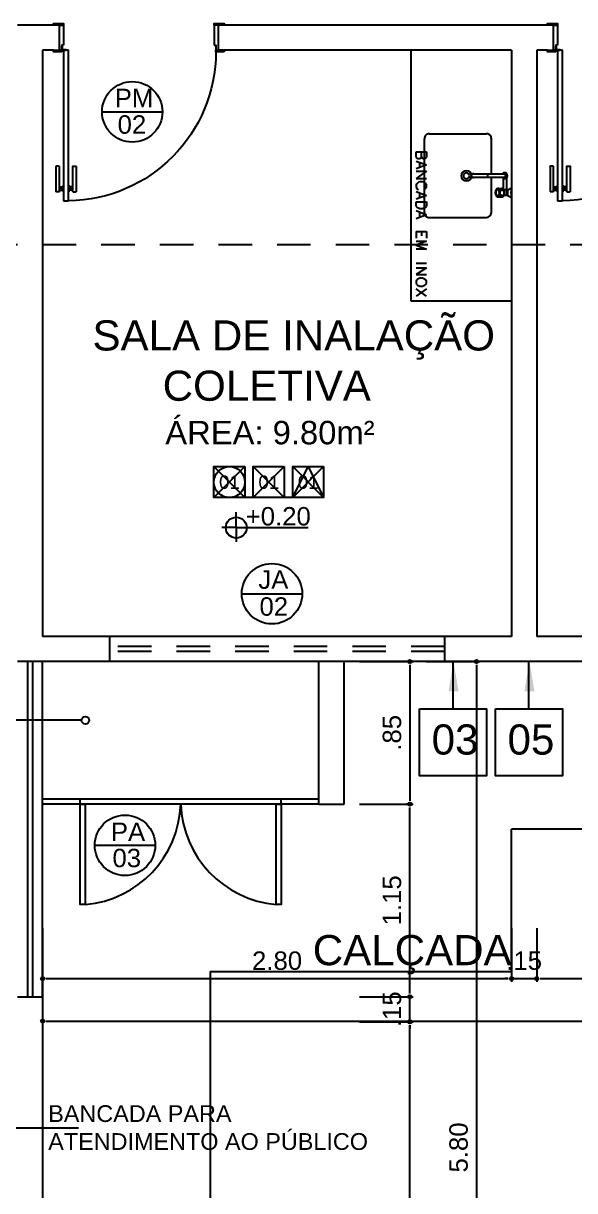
# Model space of a CAD drawing. Header units: millimetres. Extents: x 2125 to 3408, y 1171 to 1686.
# Drawn here: x 2428.97 to 2432.26, y 1522.27 to 1529.24 of the extents above; entities that cross this region are included whole.
import ezdxf
from ezdxf.enums import TextEntityAlignment as Align

# ---------------------------------------------------------------- set-up
doc = ezdxf.new("R2010")
doc.units = ezdxf.units.MM
doc.linetypes.add('CONTORNO_QUADRO_T', pattern=[0.35, 0.2, -0.15])
for name, color, linetype in [('APCOZ', 7, 'Continuous'), ('APCOZ-I', 251, 'Continuous'), ('at_Entity', 7, 'Continuous'), ('CALÇADA', 252, 'Continuous'), ('cotas', 7, 'Continuous'), ('ESQUADRIA', 3, 'Continuous'), ('ESQUADRIAS', 7, 'Continuous'), ('Esquadrias portas', 7, 'Continuous'), ('Esquadrias_Portas', 2, 'Continuous'), ('JANELA2', 1, 'Continuous'), ('LAYOUT', 7, 'Continuous'), ('Layout_Equipamentos', 7, 'Continuous'), ('linha de corte', 1, 'Continuous'), ('PAREDE', 4, 'Continuous'), ('TEXTO01', 7, 'Continuous'), ('TEXTO02', 3, 'Continuous'), ('TEXTO03', 2, 'Continuous'), ('TEXTO_ESP_FORRO', 62, 'Continuous'), ('TEXTO_ESP_PAREDES', 10, 'Continuous'), ('TEXTO_ESP_PISO', 150, 'Continuous')]:
    doc.layers.add(name, color=color, linetype=linetype)
doc.styles.add('ARIAL', font='sanss___.ttf')
doc.styles.add('ROMANS', font='arial.ttf')
doc.styles.get("Standard").update_dxf_attribs({"font": 'arial.ttf'})
doc.styles.add('TEXTO1', font='swissko.ttf', dxfattribs={"width": 0.6, "height": 0.1})
doc.dimstyles.new('ESCALA75', dxfattribs={"dimtxt": 0.11, "dimasz": 0.02, "dimexe": 0.02, "dimexo": 0.04, "dimgap": 0.05, "dimtad": 1, "dimzin": 4, "dimdsep": 46, "dimtxsty": 'ROMANS', "dimblk1": 'PPC', "dimblk2": 'PPC', "dimsah": 1, "dimcen": 0.02, "dimclrd": 7, "dimclre": 7, "dimclrt": 3, "dimazin": 1, "dimtfac": 1, "dimtix": 1, "dimtmove": 0, "dimatfit": 3, "dimldrblk": 'PPC', "dimfxl": 0, "dimtolj": 1, "dimtzin": 12, "dimarcsym": 0})

# ---------------------------------------------------------------- blocks, each defined once
blk = doc.blocks.new('P90_02')
at = {"layer": 'ESQUADRIAS', "color": 3, "linetype": 'Continuous'}
for p, q in [((-0.02, 0.7698), (-0.02, 0.9215)), ((0, 0.9215), (0, 0.7698)), ((0.023, 0.88), (0.023, 0.92)), ((0.057, 0.88), (0.057, 0.92)), ((0.08, 0.9215), (0.08, 0.7698)), ((0.1, 0.7698), (0.1, 0.9215)), ((-0.0035, 0.7668), (-0.0175, 0.7668)), ((0.0835, 0.7668), (0.0975, 0.7668))]:
    blk.add_line(p, q, dxfattribs=at)
at = {"layer": 'ESQUADRIAS', "color": 3}
for p, q in [((0, 0.9215), (-0.02, 0.9215)), ((0, 0.91), (0.023, 0.91)), ((0.023, 0.92), (0.025, 0.92)), ((0.057, 0.92), (0.055, 0.92)), ((0.08, 0.91), (0.057, 0.91)), ((0.08, 0.9215), (0.1, 0.9215)), ((0, 0.9), (0.023, 0.9)), ((0, 0.89), (0.023, 0.89)), ((0.023, 0.88), (0.025, 0.88)), ((0.057, 0.88), (0.055, 0.88)), ((0.08, 0.9), (0.057, 0.9)), ((0.08, 0.89), (0.057, 0.89))]:
    blk.add_line(p, q, dxfattribs=at)
at = {"layer": 'ESQUADRIAS', "color": 2}
for p, q in [((0.025, 0.075), (0.025, 0.975)), ((0.025, 0.975), (0.055, 0.975)), ((0.055, 0.975), (0.055, 0.075)), ((0.055, 0.075), (0.025, 0.075))]:
    blk.add_line(p, q, dxfattribs=at)
at = {"layer": 'ESQUADRIAS'}
for p, q in [((0.0315, 0.0735), (0.0285, 0.0735)), ((0.0165, 0.0585), (0.0165, 0.0615))]:
    blk.add_line(p, q, dxfattribs=at)
at = {"layer": 'ESQUADRIAS', "color": 3}
for points in [[(0.015, 0.085), (-0.035, 0.085), (-0.035, 0.075), (0.015, 0.075)], [(0.985, 0.085), (0.935, 0.085), (0.935, 0.075), (0.985, 0.075)], [(0.025, -0.075), (0, -0.075), (-0.035, -0.075), (-0.035, -0.085), (0.025, -0.085)], [(0.985, -0.075), (0.925, -0.075), (0.925, -0.085), (0.985, -0.085)]]:
    blk.add_lwpolyline(points, close=True, dxfattribs=at)
at = {"layer": 'ESQUADRIAS', "color": 2}
for points in [[(0.025, 0.045), (0.015, 0.045), (0.015, 0.075), (0, 0.075), (0, -0.075), (0.025, -0.075)], [(0.925, 0.045), (0.935, 0.045), (0.935, 0.075), (0.95, 0.075), (0.95, -0.075), (0.925, -0.075)]]:
    blk.add_lwpolyline(points, close=True, dxfattribs=at)
at = {"layer": 'ESQUADRIAS', "color": 1}
for points in [[(0.016, 0.0705, -0.236068), (0.015, 0.0725), (0.015, 0.07), (0.015, 0.05), (0.016, 0.05)], [(0.0195, 0.074, 0.236068), (0.0175, 0.075), (0.02, 0.075), (0.04, 0.075), (0.04, 0.074)]]:
    blk.add_lwpolyline(points, format="xyb", close=True, dxfattribs=at)
at = {"layer": 'ESQUADRIAS'}
for points in [[(0.0275, 0.0727), (0.0285, 0.0735), (0.0285, 0.074)], [(0.0304, 0.0727), (0.0304, 0.0725), (0.0325, 0.0725), (0.0325, 0.0727), (0.0275, 0.0727), (0.0275, 0.0725), (0.0296, 0.0725), (0.0296, 0.0727)], [(0.0325, 0.0727), (0.0315, 0.0735), (0.0315, 0.074)], [(0.0173, 0.0625), (0.0165, 0.0615), (0.016, 0.0615)], [(0.0173, 0.0575), (0.0165, 0.0585), (0.016, 0.0585)], [(0.0173, 0.0596), (0.0175, 0.0596), (0.0175, 0.0575), (0.0173, 0.0575), (0.0173, 0.0625), (0.0175, 0.0625), (0.0175, 0.0604), (0.0173, 0.0604)]]:
    blk.add_lwpolyline(points, dxfattribs=at)
at = {"layer": 'ESQUADRIAS', "color": 1}
blk.add_circle((0.0175, 0.0725), 0.0025, dxfattribs=at)
at = {"layer": 'ESQUADRIAS'}
blk.add_arc((0.0429, 0.083), 0.8921, 0.12949, 89.22311, dxfattribs=at)
at = {"layer": 'ESQUADRIAS', "color": 3, "linetype": 'Continuous'}
for centre, start, end in [((-0.017, 0.7698), 180, 260.53768), ((-0.003, 0.7698), 260.53768, 360), ((0.083, 0.7698), 180, 279.46232), ((0.097, 0.7698), 279.46232, 0)]:
    blk.add_arc(centre, 0.003, start, end, dxfattribs=at)
blk = doc.blocks.new('PPC')
at = {"color": 2}
blk.add_circle((0, 0), 0.5, dxfattribs=at)
blk = doc.blocks.new('*D87')
at = {"layer": 'cotas', "color": 7, "lineweight": -2, "transparency": 16777216}
for p, q in [((2429.0837, 1523.8392), (2429.0837, 1523.5192)), ((2431.8837, 1523.8392), (2431.8837, 1523.5192)), ((2429.1037, 1523.5392), (2431.8637, 1523.5392))]:
    blk.add_line(p, q, dxfattribs=at)
at = {"layer": 'DEFPOINTS', "color": 0, "transparency": 16777216}
for p in [(2429.0837, 1524.3421), (2431.8837, 1524.3421), (2431.8837, 1523.5392)]:
    blk.add_point(p, dxfattribs=at)
at = {"layer": 'cotas', "color": 7, "lineweight": -2, "transparency": 16777216, "xscale": 0.02, "yscale": 0.02, "zscale": 0.02, "rotation": 180}
blk.add_blockref('PPC', (2429.0837, 1523.5392), dxfattribs=at)
at = {"layer": 'cotas', "color": 7, "lineweight": -2, "transparency": 16777216, "xscale": 0.02, "yscale": 0.02, "zscale": 0.02}
blk.add_blockref('PPC', (2431.8837, 1523.5392), dxfattribs=at)
at = {"layer": 'cotas', "color": 3, "transparency": 16777216, "insert": (2430.4837, 1523.6454), "char_height": 0.11, "attachment_point": 5, "style": 'ROMANS'}
blk.add_mtext('\\A1;2.80', dxfattribs=at)
blk = doc.blocks.new('*D88')
at = {"layer": 'cotas', "color": 7, "lineweight": -2, "transparency": 16777216}
for p, q in [((2431.8837, 1523.8392), (2431.8837, 1523.5192)), ((2432.0337, 1523.8392), (2432.0337, 1523.5192)), ((2431.8637, 1523.5392), (2431.8437, 1523.5392)), ((2431.8837, 1523.5392), (2432.0337, 1523.5392)), ((2432.0537, 1523.5392), (2432.0737, 1523.5392))]:
    blk.add_line(p, q, dxfattribs=at)
at = {"layer": 'DEFPOINTS', "color": 0, "transparency": 16777216}
for p in [(2431.8837, 1524.3421), (2432.0337, 1524.3421), (2432.0337, 1523.5392)]:
    blk.add_point(p, dxfattribs=at)
at = {"layer": 'cotas', "color": 7, "lineweight": -2, "transparency": 16777216, "xscale": 0.02, "yscale": 0.02, "zscale": 0.02}
blk.add_blockref('PPC', (2431.8837, 1523.5392), dxfattribs=at)
at = {"layer": 'cotas', "color": 7, "lineweight": -2, "transparency": 16777216, "xscale": 0.02, "yscale": 0.02, "zscale": 0.02, "rotation": 180}
blk.add_blockref('PPC', (2432.0337, 1523.5392), dxfattribs=at)
at = {"layer": 'cotas', "color": 3, "transparency": 16777216, "insert": (2431.9587, 1523.6454), "char_height": 0.11, "attachment_point": 5, "style": 'ROMANS'}
blk.add_mtext('\\A1;.15', dxfattribs=at)
blk = doc.blocks.new('*D92')
at = {"layer": 'cotas', "color": 7, "lineweight": -2, "transparency": 16777216}
for p, q in [((2429.0837, 1523.5856), (2429.0837, 1523.2656)), ((2439.2337, 1523.5856), (2439.2337, 1523.2656)), ((2429.1037, 1523.2856), (2439.2137, 1523.2856))]:
    blk.add_line(p, q, dxfattribs=at)
at = {"layer": 'DEFPOINTS', "color": 0, "transparency": 16777216}
for p in [(2429.0837, 1524.1921), (2439.2337, 1524.1921), (2439.2337, 1523.2856)]:
    blk.add_point(p, dxfattribs=at)
at = {"layer": 'cotas', "color": 7, "lineweight": -2, "transparency": 16777216, "xscale": 0.02, "yscale": 0.02, "zscale": 0.02, "rotation": 180}
blk.add_blockref('PPC', (2429.0837, 1523.2856), dxfattribs=at)
at = {"layer": 'cotas', "color": 7, "lineweight": -2, "transparency": 16777216, "xscale": 0.02, "yscale": 0.02, "zscale": 0.02}
blk.add_blockref('PPC', (2439.2337, 1523.2856), dxfattribs=at)
at = {"layer": 'cotas', "color": 3, "transparency": 16777216, "insert": (2434.1587, 1523.3917), "char_height": 0.11, "attachment_point": 5, "style": 'ROMANS'}
blk.add_mtext('\\A1;10.15', dxfattribs=at)
blk = doc.blocks.new('*D94')
at = {"layer": 'cotas', "color": 7, "lineweight": -2, "transparency": 16777216}
for p, q in [((2431.3742, 1525.431), (2431.6942, 1525.431)), ((2431.6742, 1525.411), (2431.6742, 1519.651)), ((2431.3742, 1519.631), (2431.6942, 1519.631))]:
    blk.add_line(p, q, dxfattribs=at)
at = {"layer": 'DEFPOINTS', "color": 0, "transparency": 16777216}
for p in [(2430.5379, 1525.431), (2430.5379, 1519.631), (2431.6742, 1519.631)]:
    blk.add_point(p, dxfattribs=at)
at = {"layer": 'cotas', "color": 7, "lineweight": -2, "transparency": 16777216, "xscale": 0.02, "yscale": 0.02, "zscale": 0.02}
for p, rotation in [((2431.6742, 1525.431), 90), ((2431.6742, 1519.631), 270)]:
    blk.add_blockref('PPC', p, dxfattribs=dict(at, rotation=rotation))
at = {"layer": 'cotas', "color": 3, "transparency": 16777216, "insert": (2431.568, 1522.531), "char_height": 0.11, "attachment_point": 5, "rotation": 90, "style": 'ROMANS'}
blk.add_mtext('\\A1;5.80', dxfattribs=at)
blk = doc.blocks.new('*D95')
at = {"layer": 'cotas', "color": 7, "lineweight": -2, "transparency": 16777216}
for p, q in [((2432.0337, 1523.8392), (2432.0337, 1523.5192)), ((2434.6337, 1523.8392), (2434.6337, 1523.5192)), ((2432.0537, 1523.5392), (2434.6137, 1523.5392))]:
    blk.add_line(p, q, dxfattribs=at)
at = {"layer": 'DEFPOINTS', "color": 0, "transparency": 16777216}
for p in [(2434.6337, 1525.2421), (2432.0337, 1524.3421), (2434.6337, 1523.5392)]:
    blk.add_point(p, dxfattribs=at)
at = {"layer": 'cotas', "color": 7, "lineweight": -2, "transparency": 16777216, "xscale": 0.02, "yscale": 0.02, "zscale": 0.02, "rotation": 180}
blk.add_blockref('PPC', (2432.0337, 1523.5392), dxfattribs=at)
at = {"layer": 'cotas', "color": 7, "lineweight": -2, "transparency": 16777216, "xscale": 0.02, "yscale": 0.02, "zscale": 0.02}
blk.add_blockref('PPC', (2434.6337, 1523.5392), dxfattribs=at)
at = {"layer": 'cotas', "color": 3, "transparency": 16777216, "insert": (2433.3337, 1523.6454), "char_height": 0.11, "attachment_point": 5, "style": 'ROMANS'}
blk.add_mtext('\\A1;2.60', dxfattribs=at)
blk = doc.blocks.new('new block17')
at = {"layer": 'APCOZ'}
for p, q in [((0.5441, 0.7589), (0.3731, 0.7589)), ((0.5441, 0.7389), (0.3731, 0.7389)), ((0.5481, 0.7348), (0.5481, 0.6701)), ((0.5681, 0.7348), (0.5681, 0.665)), ((0.5191, 0.6724), (0.5407, 0.6724)), ((0.5773, 0.6298), (0.5532, 0.6298)), ((0.5773, 0.665), (0.5681, 0.665)), ((0.5773, 0.665), (0.5989, 0.6758)), ((0.5773, 0.6298), (0.5989, 0.619)), ((0.5191, 0.6224), (0.5407, 0.6224))]:
    blk.add_line(p, q, dxfattribs=at)
at = {"layer": 'APCOZ', "linetype": 'Continuous'}
for points in [[(0.5186, 0.6724, 0), (0.5154, 0.6719, 0), (0.5124, 0.6705, 0), (0.5095, 0.6684, 0), (0.507, 0.6656, 0), (0.5049, 0.6623, 0), (0.5032, 0.6584, 0), (0.5021, 0.6541, 0), (0.5015, 0.6497, 0), (0.5015, 0.6451, 0), (0.5021, 0.6407, 0), (0.5032, 0.6364, 0), (0.5049, 0.6326, 0), (0.507, 0.6292, 0), (0.5095, 0.6264, 0), (0.5124, 0.6243, 0), (0.5154, 0.6229, 0), (0.5186, 0.6224, 0)], [(0.5481, 0.6701, 0), (0.5467, 0.6709, 0), (0.5452, 0.6716, 0), (0.5437, 0.672, 0), (0.5422, 0.6723, 0), (0.5407, 0.6724, 0)], [(0.5407, 0.6224, 0), (0.5434, 0.6227, 0), (0.5462, 0.6236, 0), (0.5487, 0.6252, 0), (0.5511, 0.6272, 0), (0.5532, 0.6298, 0)]]:
    blk.add_polyline3d(points, dxfattribs=at)
at = {"layer": 'APCOZ'}
for centre, radius, start, end in [((0.3681, 0.7489), 0.0112, 63.72082, 296.27918), ((0.5581, 0.7489), 0.0173, 125.4187, 144.58128), ((0.5581, 0.7489), 0.0173, 215.41872, 234.5813), ((0.5581, 0.7489), 0.0173, 54.5813, 125.4187), ((0.5581, 0.7489), 0.0173, 305.4187, 54.5813)]:
    blk.add_arc(centre, radius, start, end, dxfattribs=at)
at = {"layer": 'APCOZ-I'}
for p, q in [((0.3731, 0.7589), (0.3681, 0.7589)), ((0.3731, 0.7389), (0.3681, 0.7389)), ((0.5617, 0.7589), (0.5441, 0.7589)), ((0.5617, 0.7389), (0.5441, 0.7389)), ((0.5328, 0.6631), (0.5542, 0.6631)), ((0.5328, 0.6318), (0.5542, 0.6318)), ((0.5681, 0.665), (0.5532, 0.665)), ((0.5773, 0.6298), (0.5773, 0.665))]:
    blk.add_line(p, q, dxfattribs=at)
at = {"layer": 'APCOZ-I', "linetype": 'Continuous'}
for points in [[(0.5155, 0.6279, 0), (0.5176, 0.6283, 0), (0.5197, 0.6295, 0), (0.5216, 0.6314, 0), (0.5232, 0.634, 0), (0.5245, 0.6371, 0), (0.5255, 0.6406, 0), (0.526, 0.6445, 0), (0.5261, 0.6484, 0), (0.5258, 0.6523, 0), (0.5251, 0.656, 0), (0.5239, 0.6593, 0), (0.5224, 0.6622, 0), (0.5207, 0.6644, 0), (0.5187, 0.666, 0), (0.5165, 0.6668, 0), (0.5144, 0.6668, 0), (0.5123, 0.666, 0), (0.5103, 0.6644, 0), (0.5085, 0.6622, 0), (0.507, 0.6593, 0), (0.5059, 0.656, 0), (0.5051, 0.6523, 0), (0.5048, 0.6484, 0), (0.5049, 0.6445, 0), (0.5054, 0.6406, 0), (0.5064, 0.6371, 0), (0.5077, 0.634, 0), (0.5094, 0.6314, 0), (0.5113, 0.6295, 0), (0.5133, 0.6283, 0), (0.5155, 0.6279, 0)], [(0.5186, 0.6224, 0), (0.5217, 0.6227, 0), (0.5246, 0.6237, 0), (0.5274, 0.6254, 0), (0.53, 0.6278, 0), (0.5322, 0.6308, 0)], [(0.5322, 0.664, 0), (0.5301, 0.6669, 0), (0.5276, 0.6693, 0), (0.5249, 0.671, 0), (0.522, 0.6721, 0), (0.5191, 0.6724, 0)], [(0.5532, 0.665, 0), (0.5523, 0.6662, 0), (0.5513, 0.6673, 0), (0.5503, 0.6684, 0), (0.5492, 0.6693, 0), (0.5481, 0.6701, 0)], [(0.554, 0.6638, 0), (0.5538, 0.6641, 0), (0.5537, 0.6643, 0), (0.5535, 0.6645, 0), (0.5534, 0.6648, 0), (0.5532, 0.665, 0)], [(0.5532, 0.6298, 0), (0.5534, 0.63, 0), (0.5535, 0.6303, 0), (0.5537, 0.6305, 0), (0.5538, 0.6307, 0), (0.554, 0.631, 0)]]:
    blk.add_polyline3d(points, dxfattribs=at)
at = {"layer": 'APCOZ-I'}
for centre, radius, start, end in [((0.3681, 0.7489), 0.01, 90, 270), ((0.4346, 0.7489), 0.0233, 334.55551, 25.44449), ((0.5581, 0.7489), 0.0173, 234.5813, 305.4187), ((0.5581, 0.7489), 0.0126, 232.25181, 127.74819), ((0.5407, 0.7489), 0.0233, 334.55551, 25.44449), ((0.5624, 0.6474), 0.0335, 153.97489, 206.02511), ((0.5305, 0.663), 0.002, 333.97489, 32.15591), ((0.5305, 0.6318), 0.002, 327.84409, 26.02511), ((0.607, 0.6474), 0.0549, 164.31395, 195.68605), ((0.5523, 0.6628), 0.002, 344.31395, 31.56748), ((0.5523, 0.632), 0.002, 328.43251, 15.68606), ((0.6483, 0.6474), 0.0816, 167.53823, 192.46177), ((0.874, 0.6474), 0.2786, 174.37523, 185.62477)]:
    blk.add_arc(centre, radius, start, end, dxfattribs=at)
at = {"layer": 'at_Entity', "color": 0}
for p, q in [((0, 0), (0, 1.4982)), ((0.1079, 0.9988), (0.4486, 0.9988)), ((0.0783, 0.529), (0.0783, 0.9692)), ((0.4782, 0.7589), (0.4782, 0.9692)), ((0.0289, 0.8639), (0.0289, 0.8914)), ((0.0289, 0.8914), (0.0902, 0.8914)), ((0.031, 0.8555), (0.0289, 0.8639)), ((0.0289, 0.8364), (0.0902, 0.8131)), ((0.0352, 0.8512), (0.031, 0.8555)), ((0.0394, 0.8491), (0.0352, 0.8512)), ((0.05, 0.8491), (0.0394, 0.8491)), ((0.0542, 0.8512), (0.05, 0.8491)), ((0.0585, 0.8555), (0.0542, 0.8512)), ((0.0606, 0.8639), (0.0585, 0.8555)), ((0.0606, 0.8639), (0.0606, 0.8914)), ((0.0648, 0.8555), (0.0606, 0.8639)), ((0.0669, 0.8512), (0.0648, 0.8555)), ((0.0733, 0.8491), (0.0669, 0.8512)), ((0.0796, 0.8491), (0.0733, 0.8491)), ((0.0839, 0.8512), (0.0796, 0.8491)), ((0.0881, 0.8555), (0.0839, 0.8512)), ((0.0902, 0.8639), (0.0881, 0.8555)), ((0.0902, 0.8914), (0.0902, 0.8639)), ((0.0902, 0.8131), (0.0289, 0.7899)), ((0.0289, 0.775), (0.0902, 0.775)), ((0.0902, 0.775), (0.0289, 0.7327)), ((0.05, 0.8279), (0.05, 0.7983)), ((0.0289, 0.7327), (0.0902, 0.7327)), ((0.031, 0.701), (0.0289, 0.6946)), ((0.0373, 0.7052), (0.031, 0.701)), ((0.0437, 0.7094), (0.0373, 0.7052)), ((0.0521, 0.7116), (0.0437, 0.7094)), ((0.0669, 0.7116), (0.0521, 0.7116)), ((0.0754, 0.7094), (0.0669, 0.7116)), ((0.0818, 0.7052), (0.0754, 0.7094)), ((0.0881, 0.701), (0.0818, 0.7052)), ((0.0902, 0.6946), (0.0881, 0.701)), ((0.4782, 0.529), (0.4782, 0.7389)), ((0.0289, 0.6946), (0.0289, 0.6819)), ((0.0289, 0.6819), (0.031, 0.6756)), ((0.0289, 0.6544), (0.0902, 0.6311)), ((0.0902, 0.6311), (0.0289, 0.6079)), ((0.031, 0.6756), (0.0373, 0.6692)), ((0.0373, 0.6692), (0.0437, 0.6671)), ((0.05, 0.646), (0.05, 0.6163)), ((0.0754, 0.6671), (0.0818, 0.6692)), ((0.0818, 0.6692), (0.0881, 0.6756)), ((0.0881, 0.6756), (0.0902, 0.6819)), ((0.0902, 0.6819), (0.0902, 0.6946)), ((0.0289, 0.5931), (0.0902, 0.5931)), ((0.0289, 0.5719), (0.0289, 0.5931)), ((0.031, 0.5634), (0.0289, 0.5719)), ((0.0373, 0.5571), (0.031, 0.5634)), ((0.0881, 0.5634), (0.0818, 0.5571)), ((0.0902, 0.5719), (0.0881, 0.5634)), ((0.0902, 0.5931), (0.0902, 0.5719)), ((0.0289, 0.5402), (0.0902, 0.5148)), ((0.0902, 0.5148), (0.0289, 0.4915)), ((0.0437, 0.555), (0.0373, 0.5571)), ((0.0521, 0.5507), (0.0437, 0.555)), ((0.05, 0.5296), (0.05, 0.5)), ((0.0669, 0.5507), (0.0521, 0.5507)), ((0.0754, 0.555), (0.0669, 0.5507)), ((0.0818, 0.5571), (0.0754, 0.555)), ((0.1079, 0.4994), (0.4486, 0.4994)), ((0.0289, 0.4153), (0.0902, 0.4153)), ((0.0289, 0.4153), (0.0289, 0.3751)), ((0.0289, 0.3582), (0.0902, 0.3582)), ((0.0902, 0.3582), (0.0289, 0.3349)), ((0.0606, 0.4153), (0.0606, 0.3899)), ((0.0902, 0.4153), (0.0902, 0.3751)), ((0.0289, 0.3349), (0.0902, 0.3095)), ((0.0902, 0.3095), (0.0289, 0.3095)), ((0.0902, 0.2249), (0.0289, 0.2249)), ((0.0289, 0.1995), (0.0902, 0.1995)), ((0.0902, 0.1995), (0.0289, 0.1593)), ((0.0289, 0.1593), (0.0902, 0.1593)), ((0.031, 0.1254), (0.0289, 0.1191)), ((0.0289, 0.1191), (0.0289, 0.1085)), ((0.0289, 0.1085), (0.031, 0.1021)), ((0.0902, 0.0725), (0.0289, 0.0302)), ((0.0902, 0.0302), (0.0289, 0.0725)), ((0.0373, 0.1318), (0.031, 0.1254)), ((0.031, 0.1021), (0.0373, 0.0958)), ((0.0437, 0.1339), (0.0373, 0.1318)), ((0.0373, 0.0958), (0.0437, 0.0937)), ((0.0521, 0.1381), (0.0437, 0.1339)), ((0.0437, 0.0937), (0.0521, 0.0894)), ((0.0669, 0.1381), (0.0521, 0.1381)), ((0.0521, 0.0894), (0.0669, 0.0894)), ((0.0754, 0.1339), (0.0669, 0.1381)), ((0.0669, 0.0894), (0.0754, 0.0937)), ((0.0818, 0.1318), (0.0754, 0.1339)), ((0.0754, 0.0937), (0.0818, 0.0958)), ((0.0881, 0.1254), (0.0818, 0.1318)), ((0.0818, 0.0958), (0.0881, 0.1021)), ((0.0902, 0.1191), (0.0881, 0.1254)), ((0.0881, 0.1021), (0.0902, 0.1085)), ((0.0902, 0.1085), (0.0902, 0.1191)), ((0.5989, 0), (0, 0))]:
    blk.add_line(p, q, dxfattribs=at)
for centre, radius, start, end in [((0.1072, 0.9699), 0.0289, 88.51608, 181.48392), ((0.451, 0.9716), 0.0273, 354.97241, 95.02759), ((0.3291, 0.748), 0.0307, 90, 180), ((0.3291, 0.748), 0.0307, 360, 90), ((0.3291, 0.748), 0.0307, 180, 270), ((0.3291, 0.748), 0.018, 90, 180), ((0.3291, 0.748), 0.018, 180, 270), ((0.3291, 0.748), 0.018, 360, 90), ((0.3291, 0.748), 0.018, 270, 0), ((0.3291, 0.748), 0.0307, 270, 0), ((0.1072, 0.5283), 0.0289, 178.51591, 271.48409), ((0.4476, 0.5301), 0.0307, 270, 0)]:
    blk.add_arc(centre, radius, start, end, dxfattribs=at)
blk = doc.blocks.new('Esp_Pis_Par_For_Esc100')
at = {"layer": 'DEFPOINTS'}
for p, q in [((0, 0.37), (0.37, 0)), ((0.37, 0.37), (0, 0)), ((0.47, 0.37), (0.84, 0)), ((0.84, 0.37), (0.47, 0)), ((0.94, 0.37), (1.31, 0)), ((1.31, 0.37), (0.94, 0)), ((0.47, 0), (0.37, 0)), ((0.94, 0), (0.84, 0))]:
    blk.add_line(p, q, dxfattribs=at)
for points in [[(0.37, 0.37), (0.37, 0), (0, 0), (0, 0.37)], [(1.31, 0.37), (1.31, 0), (0.94, 0), (0.94, 0.37)]]:
    blk.add_lwpolyline(points, close=True, dxfattribs=at)
at = {"layer": 'TEXTO_ESP_FORRO'}
blk.add_lwpolyline([(0.94, 0), (1.125, 0.37), (1.31, 0)], close=True, dxfattribs=at)
at = {"layer": 'TEXTO_ESP_PAREDES'}
blk.add_lwpolyline([(0.84, 0.37), (0.84, 0), (0.47, 0), (0.47, 0.37)], close=True, dxfattribs=at)
at = {"layer": 'TEXTO_ESP_PISO'}
blk.add_circle((0.185, 0.185), 0.185, dxfattribs=at)
at = {"layer": 'TEXTO_ESP_FORRO', "color": 3, "linetype": 'ByBlock', "style": 'ARIAL', "text_generation_flag": 6}
blk.add_attdef('FOR', text='', height=0.16, rotation=180, dxfattribs=at).set_placement((1.125, 0.185), align=Align.MIDDLE_CENTER)
at = {"layer": 'TEXTO_ESP_PAREDES', "color": 3, "linetype": 'ByBlock', "ltscale": 0.0001, "style": 'ARIAL', "text_generation_flag": 6}
blk.add_attdef('PAR', text='', height=0.16, rotation=180, dxfattribs=at).set_placement((0.655, 0.185), align=Align.MIDDLE_CENTER)
at = {"layer": 'TEXTO_ESP_PISO', "color": 3, "linetype": 'ByBlock', "style": 'ARIAL', "text_generation_flag": 6}
blk.add_attdef('PIS', text='', height=0.16, rotation=180, dxfattribs=at).set_placement((0.185, 0.185), align=Align.MIDDLE_CENTER)
blk = doc.blocks.new('*D270')
at = {"layer": 'cotas', "color": 7, "lineweight": -2, "transparency": 16777216}
for p, q in [((2430.9763, 1525.431), (2431.2963, 1525.431)), ((2431.2763, 1525.411), (2431.2763, 1524.601)), ((2430.9763, 1524.581), (2431.2963, 1524.581))]:
    blk.add_line(p, q, dxfattribs=at)
at = {"layer": 'DEFPOINTS', "color": 0, "transparency": 16777216}
for p in [(2430.8837, 1525.431), (2430.8837, 1524.581), (2431.2763, 1524.581)]:
    blk.add_point(p, dxfattribs=at)
at = {"layer": 'cotas', "color": 7, "lineweight": -2, "transparency": 16777216, "xscale": 0.02, "yscale": 0.02, "zscale": 0.02}
for p, rotation in [((2431.2763, 1525.431), 90), ((2431.2763, 1524.581), 270)]:
    blk.add_blockref('PPC', p, dxfattribs=dict(at, rotation=rotation))
at = {"layer": 'cotas', "color": 3, "transparency": 16777216, "insert": (2431.1702, 1525.006), "char_height": 0.11, "attachment_point": 5, "rotation": 90, "style": 'ROMANS'}
blk.add_mtext('\\A1;.85', dxfattribs=at)
blk = doc.blocks.new('*D271')
at = {"layer": 'cotas', "color": 7, "lineweight": -2, "transparency": 16777216}
for p, q in [((2430.9763, 1523.281), (2431.2963, 1523.281)), ((2431.2763, 1519.801), (2431.2763, 1523.261)), ((2430.9763, 1519.781), (2431.2963, 1519.781))]:
    blk.add_line(p, q, dxfattribs=at)
at = {"layer": 'DEFPOINTS', "color": 0, "transparency": 16777216}
for p in [(2427.5837, 1523.281), (2431.2763, 1523.281), (2428.9337, 1519.781)]:
    blk.add_point(p, dxfattribs=at)
at = {"layer": 'cotas', "color": 7, "lineweight": -2, "transparency": 16777216, "xscale": 0.02, "yscale": 0.02, "zscale": 0.02}
for p, rotation in [((2431.2763, 1523.281), 90), ((2431.2763, 1519.781), 270)]:
    blk.add_blockref('PPC', p, dxfattribs=dict(at, rotation=rotation))
at = {"layer": 'cotas', "color": 3, "transparency": 16777216, "insert": (2431.1701, 1521.531), "char_height": 0.11, "attachment_point": 5, "rotation": 90, "style": 'ROMANS'}
blk.add_mtext('\\A1;3.50', dxfattribs=at)
blk = doc.blocks.new('*D272')
at = {"layer": 'cotas', "color": 7, "lineweight": -2, "transparency": 16777216}
for p, q in [((2430.9763, 1523.431), (2431.2963, 1523.431)), ((2431.2763, 1523.451), (2431.2763, 1523.471)), ((2431.2763, 1523.281), (2431.2763, 1523.431)), ((2430.9763, 1523.281), (2431.2963, 1523.281)), ((2431.2763, 1523.261), (2431.2763, 1523.241))]:
    blk.add_line(p, q, dxfattribs=at)
at = {"layer": 'DEFPOINTS', "color": 0, "transparency": 16777216}
for p in [(2427.7337, 1523.431), (2431.2763, 1523.431), (2427.5837, 1523.281)]:
    blk.add_point(p, dxfattribs=at)
at = {"layer": 'cotas', "color": 7, "lineweight": -2, "transparency": 16777216, "xscale": 0.02, "yscale": 0.02, "zscale": 0.02}
for p, rotation in [((2431.2763, 1523.431), 270), ((2431.2763, 1523.281), 90)]:
    blk.add_blockref('PPC', p, dxfattribs=dict(at, rotation=rotation))
at = {"layer": 'cotas', "color": 3, "transparency": 16777216, "insert": (2431.1702, 1523.356), "char_height": 0.11, "attachment_point": 5, "rotation": 90, "style": 'ROMANS'}
blk.add_mtext('\\A1;.15', dxfattribs=at)
blk = doc.blocks.new('*D122')
at = {"layer": 'cotas', "color": 7, "lineweight": -2, "transparency": 16777216}
for p, q in [((2431.2763, 1524.581), (2431.2563, 1524.581)), ((2431.2763, 1523.451), (2431.2763, 1524.561)), ((2430.9763, 1523.431), (2431.2963, 1523.431))]:
    blk.add_line(p, q, dxfattribs=at)
at = {"layer": 'DEFPOINTS', "color": 0, "transparency": 16777216}
for p in [(2431.2763, 1524.581), (2431.2763, 1524.581), (2427.7337, 1523.431)]:
    blk.add_point(p, dxfattribs=at)
at = {"layer": 'cotas', "color": 7, "lineweight": -2, "transparency": 16777216, "xscale": 0.02, "yscale": 0.02, "zscale": 0.02}
for p, rotation in [((2431.2763, 1524.581), 90), ((2431.2763, 1523.431), 270)]:
    blk.add_blockref('PPC', p, dxfattribs=dict(at, rotation=rotation))
at = {"layer": 'cotas', "color": 3, "transparency": 16777216, "insert": (2431.1702, 1524.006), "char_height": 0.11, "attachment_point": 5, "rotation": 90, "style": 'ROMANS'}
blk.add_mtext('\\A1;1.15', dxfattribs=at)
blk = doc.blocks.new('new block4')
at = {"layer": 'TEXTO01'}
h = blk.add_hatch(dxfattribs=at)
h.set_pattern_fill('ANGLE', color=256)
h.set_pattern_definition([(0, (-2260.456, -913.906), (0, 6.985), [5.08, -1.905]), (90, (-2260.456, -913.906), (-6.985, 4e-16), [5.08, -1.905])])
h.paths.add_polyline_path([(0, 0), (0, -0.0624, 0.414214), (0.0624, 0)])
h.paths.add_polyline_path([(0, 0), (0, 0.0624, 0.414214), (-0.0624, 0)])
for q in [(0, 0.093), (-0.0862, 0), (0.4292, 0), (0, -0.0852)]:
    blk.add_line((0, 0), q, dxfattribs=at)
blk.add_circle((0, 0), 0.0624, dxfattribs=at)

msp = doc.modelspace()

# ---------------------------------------------------------------- hatches: boundary and pattern name
at = {"layer": 'TEXTO01'}
h = msp.add_hatch(dxfattribs=at)
h.set_pattern_fill('ANGLE', color=256)
h.set_pattern_definition([(0, (144.182, 642.476), (0, 6.985), [5.08, -1.905]), (90, (144.182, 642.476), (-6.985, 4e-16), [5.08, -1.905])])
h.paths.add_polyline_path([(2429.3621, 1525.0814, 1), (2429.3165, 1525.0814, 1)])

# ---------------------------------------------------------------- linework, layer by layer
for p, q in [((2431.5342, 1525.1491), (2431.5342, 1525.431)), ((2431.9873, 1525.1491), (2431.9873, 1525.431)), ((2430.7337, 1524.611), (2429.0837, 1524.611)), ((2430.7337, 1524.581), (2429.0837, 1524.581)), ((2429.299, 1522.6457), (2428.6033, 1522.6457))]:
    msp.add_line(p, q)
for points in [[(2431.3342, 1525.1491), (2431.7342, 1525.1491), (2431.7342, 1524.7491), (2431.3342, 1524.7491)], [(2431.7873, 1525.1491), (2432.1873, 1525.1491), (2432.1873, 1524.7491), (2431.7873, 1524.7491)]]:
    msp.add_lwpolyline(points, close=True)
at = {"layer": 'CALÇADA', "linetype": 'Continuous'}
for p, q in [((2438.2337, 1524.431), (2431.8837, 1524.431)), ((2431.8837, 1523.581), (2431.8837, 1524.431)), ((2430.0837, 1523.581), (2430.0837, 1518.631)), ((2430.0837, 1523.581), (2431.8837, 1523.581))]:
    msp.add_line(p, q, dxfattribs=at)
at = {"layer": 'ESQUADRIA', "linetype": 'CONTORNO_QUADRO_T'}
for p, q in [((2431.4837, 1525.521), (2429.4837, 1525.521)), ((2431.4837, 1525.491), (2429.4837, 1525.491))]:
    msp.add_line(p, q, dxfattribs=at)
at = {"layer": 'ESQUADRIA'}
for p, q in [((2428.9937, 1525.431), (2428.9937, 1523.431)), ((2429.0237, 1525.431), (2429.0237, 1523.431))]:
    msp.add_line(p, q, dxfattribs=at)
at = {"layer": 'Esquadrias portas'}
for centre, start, end in [((2429.2841, 1524.6037), 275.01546, 357.92214), ((2430.5334, 1524.6037), 182.07786, 264.98454)]:
    msp.add_arc(centre, 0.6251, start, end, dxfattribs=at)
at = {"layer": 'Esquadrias_Portas'}
for p, q in [((2429.3087, 1524.581), (2429.3087, 1524.611)), ((2430.5087, 1524.581), (2430.5087, 1524.611))]:
    msp.add_line(p, q, dxfattribs=at)
for points in [[(2429.3387, 1524.581), (2429.3387, 1523.981), (2429.3087, 1523.981), (2429.3087, 1524.581), (2429.3387, 1524.581)], [(2430.5087, 1524.581), (2430.5087, 1523.981), (2430.4787, 1523.981), (2430.4787, 1524.581), (2430.5087, 1524.581)]]:
    msp.add_lwpolyline(points, dxfattribs=at)
at = {"layer": 'JANELA2'}
for p, q in [((2429.4837, 1525.581), (2429.4837, 1525.431)), ((2431.4837, 1525.581), (2431.4837, 1525.431)), ((2429.0837, 1523.431), (2429.0837, 1525.431))]:
    msp.add_line(p, q, dxfattribs=at)
at = {"layer": 'LAYOUT'}
for points in [[(2431.5074, 1525.2532), (2431.5374, 1525.4332), (2431.5674, 1525.2532)], [(2431.9606, 1525.2532), (2431.9906, 1525.4332), (2432.0206, 1525.2532)]]:
    msp.add_solid(points, dxfattribs=at)
at = {"layer": 'linha de corte', "linetype": 'CONTORNO_QUADRO_T'}
msp.add_line((2462.8842, 1527.9186), (2411.6717, 1527.9186), dxfattribs=at)
at = {"layer": 'PAREDE', "linetype": 'Continuous'}
for p, q in [((2429.1487, 1529.231), (2428.9337, 1529.231)), ((2432.0987, 1529.231), (2430.1337, 1529.231)), ((2429.0837, 1529.081), (2429.0837, 1525.581)), ((2429.1487, 1529.081), (2429.0837, 1529.081)), ((2431.8837, 1529.081), (2430.1337, 1529.081)), ((2431.8837, 1529.081), (2431.8837, 1525.581)), ((2432.0337, 1529.081), (2432.0337, 1525.581)), ((2432.0987, 1529.081), (2432.0337, 1529.081)), ((2431.8837, 1525.581), (2429.0837, 1525.581)), ((2436.2837, 1525.581), (2432.0337, 1525.581)), ((2439.2337, 1525.431), (2428.9337, 1525.431)), ((2430.7337, 1524.581), (2430.7337, 1525.431)), ((2430.8837, 1524.581), (2430.8837, 1525.431)), ((2430.7337, 1524.581), (2430.8837, 1524.581)), ((2428.9337, 1523.431), (2429.0837, 1523.431)), ((2429.0837, 1523.431), (2429.0837, 1519.631))]:
    msp.add_line(p, q, dxfattribs=at)
at = {"layer": 'TEXTO01'}
for p, q in [((2429.4388, 1528.7127), (2429.7995, 1528.7127)), ((2430.2727, 1525.8362), (2430.6335, 1525.8362)), ((2429.3165, 1525.0812), (2427.0451, 1525.0812)), ((2429.3953, 1524.3347), (2429.756, 1524.3347))]:
    msp.add_line(p, q, dxfattribs=at)
for centre, radius in [((2429.6191, 1528.7127), 0.1804), ((2430.4531, 1525.8362), 0.1804), ((2429.3393, 1525.0814), 0.0228), ((2429.5757, 1524.3347), 0.1804)]:
    msp.add_circle(centre, radius, dxfattribs=at)

# ---------------------------------------------------------------- block references
at = {"layer": 'ESQUADRIAS', "xscale": -1, "rotation": 180}
for p in [(2429.1837, 1529.156), (2432.1337, 1529.156)]:
    msp.add_blockref('P90_02', p, dxfattribs=at)
at = {"layer": 'Layout_Equipamentos'}
msp.add_blockref('new block17', (2431.2849, 1527.5828), dxfattribs=at)
at = {"layer": 'TEXTO01'}
msp.add_blockref('new block4', (2430.2401, 1526.2308), dxfattribs=at)
at = {"layer": 'TEXTO02', "xscale": 0.5, "yscale": 0.5, "zscale": 0.5}
msp.add_blockref('Esp_Pis_Par_For_Esc100', (2430.1069, 1526.4099), dxfattribs=at).add_auto_attribs({'PIS': '01', 'PAR': '01', 'FOR': '01'})

# ---------------------------------------------------------------- texts
at = {"layer": 'cotas', "ltscale": 0.0001, "insert": (2430.2281, 1526.3536), "char_height": 0.11, "width": 0.503613, "attachment_point": 1, "style": 'TEXTO1'}
msp.add_mtext('\\pi0.06832;{\\fSansSerif|b0|i0|c2|p2;\\W1;+0.20}', dxfattribs=at)
at = {"layer": 'TEXTO01', "ltscale": 0.0001, "char_height": 0.11, "width": 0.330365, "attachment_point": 1, "style": 'TEXTO1'}
for s, insert in [('{\\fSansSerif|b0|i0|c2|p2;\\W1;PM}', (2429.5144, 1528.8506)), ('{\\fSansSerif|b0|i0|c2|p2;\\W1;02}', (2429.5315, 1528.6922)), ('{\\fSansSerif|b0|i0|c2|p2;\\W1;JA}', (2430.372, 1525.9757)), ('{\\fSansSerif|b0|i0|c2|p2;\\W1;02}', (2430.3787, 1525.8151)), ('{\\fSansSerif|b0|i0|c2|p2;\\W1;PA}', (2429.4913, 1524.4703)), ('{\\fSansSerif|b0|i0|c2|p2;\\W1;03}', (2429.5009, 1524.3138))]:
    msp.add_mtext(s, dxfattribs=dict(at, insert=insert))
at = {"layer": 'TEXTO02', "ltscale": 0.0001, "char_height": 0.18, "attachment_point": 1}
for s, insert in [('03', (2431.4067, 1525.0562)), ('05', (2431.8598, 1525.0562))]:
    msp.add_mtext(s, dxfattribs=dict(at, insert=insert))
at = {"layer": 'TEXTO03', "ltscale": 0.0001, "attachment_point": 1, "style": 'TEXTO1'}
for s, insert, char_height, width in [('{\\fSansSerif|b0|i0|c2|p2;\\H1.5x;\\W1;\\C2;SALA DE INALAÇÃO\\P      COLETIVA\\P\\H0.77777x;\\C3;        ÁREA: 9.80m²}', (2429.3815, 1527.4682), 0.12, 2.650696), ('\\pi0.36929;{\\fSansSerif|b0|i0|c2|p2;\\H1.5x;\\W1;\\C2;CALÇADA}', (2430.3274, 1523.799), 0.12, 2.067309), ('{\\fSansSerif|b0|i0|c2|p2;\\W1;\\C0;BANCADA PARA ATENDIMENTO AO PÚBLICO}', (2429.1173, 1522.7832), 0.1, 2.067309)]:
    msp.add_mtext(s, dxfattribs=dict(at, insert=insert, char_height=char_height, width=width))

# ---------------------------------------------------------------- dimensions: what is measured, and where the dimension line sits
at = {"layer": 'cotas'}
for base, p1, p2, picture, middle in [((2431.6742, 1519.631), (2430.5379, 1525.431), (2430.5379, 1519.631), '*D94', (2431.568, 1522.531)), ((2431.2763, 1524.581), (2430.8837, 1525.431), (2430.8837, 1524.581), '*D270', (2431.1702, 1525.006)), ((2431.2763, 1523.281), (2428.9337, 1519.781), (2427.5837, 1523.281), '*D271', (2431.1701, 1521.531))]:
    dim = msp.add_linear_dim(base=base, p1=p1, p2=p2, angle=90, dimstyle='ESCALA75', dxfattribs=at)
    dim.commit()
    dim.dimension.update_dxf_attribs({"geometry": picture, "text_midpoint": middle})
for base, p1, p2, picture, middle in [((2434.6337, 1523.5392), (2432.0337, 1524.3421), (2434.6337, 1525.2421), '*D95', (2433.3337, 1523.6454)), ((2432.0337, 1523.5392), (2431.8837, 1524.3421), (2432.0337, 1524.3421), '*D88', (2431.9587, 1523.6454))]:
    dim = msp.add_linear_dim(base=base, p1=p1, p2=p2, dimstyle='ESCALA75', override={"dimtmove": 1}, dxfattribs=at)
    dim.commit()
    dim.dimension.update_dxf_attribs({"geometry": picture, "text_midpoint": middle})
for base, p1, p2, picture, middle in [((2431.2763, 1524.581), (2427.7337, 1523.431), (2431.2763, 1524.581), '*D122', (2431.1702, 1524.006)), ((2431.2763, 1523.431), (2427.5837, 1523.281), (2427.7337, 1523.431), '*D272', (2431.1702, 1523.356))]:
    dim = msp.add_linear_dim(base=base, p1=p1, p2=p2, angle=90, dimstyle='ESCALA75', override={"dimtmove": 1}, dxfattribs=at)
    dim.commit()
    dim.dimension.update_dxf_attribs({"geometry": picture, "text_midpoint": middle})
for base, p1, p2, picture, middle in [((2431.8837, 1523.5392), (2429.0837, 1524.3421), (2431.8837, 1524.3421), '*D87', (2430.4837, 1523.6454)), ((2439.2337, 1523.2856), (2429.0837, 1524.1921), (2439.2337, 1524.1921), '*D92', (2434.1587, 1523.3917))]:
    dim = msp.add_linear_dim(base=base, p1=p1, p2=p2, dimstyle='ESCALA75', dxfattribs=at)
    dim.commit()
    dim.dimension.update_dxf_attribs({"geometry": picture, "text_midpoint": middle})

doc.saveas('drawing.dxf')
